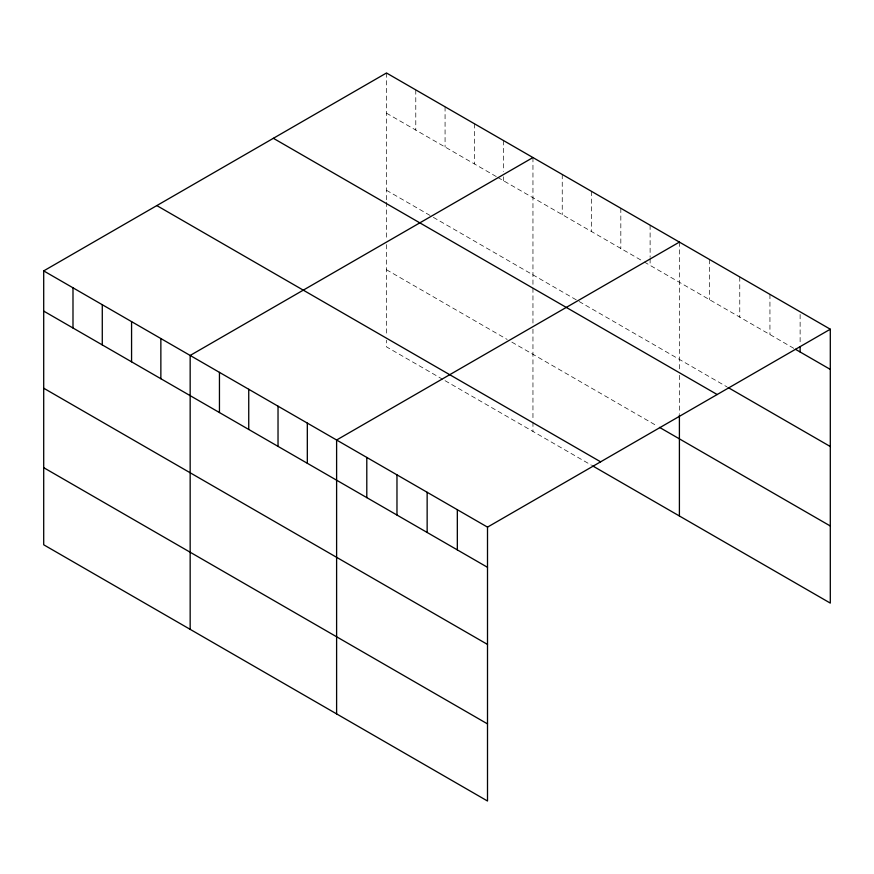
<?xml version="1.0" encoding="UTF-8"?>
<svg xmlns="http://www.w3.org/2000/svg" width="874" height="874" viewBox="0 0 874 874"><rect width="100%" height="100%" fill="white"/><g stroke="black" fill="none" stroke-linecap="round" stroke-linejoin="round"><path stroke-width="0.66" stroke-dasharray="4.37 3.28" d="M386.494 72.99L386.494 200.889M386.494 113.172L496.629 176.767M497.798 177.433L643.089 261.315M644.258 261.992L794.313 348.628M386.494 190.292L432.193 216.676M433.362 217.353L726.993 386.887M386.494 269.749L507.171 339.429M511.858 342.127L657.15 426.009M442.736 379.338L386.494 346.869L386.494 340.226M445.074 380.693L591.534 465.252M800.125 314.476L800.125 343.941M769.939 294.374L769.939 334.556M739.765 276.949L739.765 317.131M709.59 259.523L709.59 299.706M679.404 242.098L679.404 369.997M679.404 375.296L679.404 413.697M650.114 225.186L650.114 257.338M650.114 258.682L650.114 265.379M620.824 208.274L620.824 248.467M591.534 191.362L591.534 231.555M562.244 174.461L562.244 214.643M532.954 157.549L532.954 286.77M532.954 288.092L532.954 323.85M532.954 329.148L532.954 420.787M532.954 422.12L532.954 431.428M503.653 140.638L503.653 171.446M503.653 176.799L503.653 180.82M474.363 123.726L474.363 163.908M445.074 106.814L445.074 146.996M415.784 89.902L415.784 130.084M386.494 202.211L386.494 239.29M386.494 244.589L386.494 334.906"/><path stroke-width="1.31" d="M43.7 270.896L487.506 527.131L487.506 801.01L43.7 544.786L43.7 270.896L386.494 72.99L830.3 329.214L830.3 603.104L592.703 465.929M532.954 157.549L190.161 355.456L190.161 629.335M679.404 242.098L336.61 440.015L336.61 713.894M487.506 527.131L830.3 329.214M795.482 349.305L830.3 369.407M728.151 387.553L830.3 446.527M273.376 138.3L717.183 394.535M659.488 427.364L830.3 525.984M156.817 205.587L600.624 461.822M43.7 311.089L487.506 567.313M43.7 388.209L487.506 644.433M43.7 467.666L487.506 723.891M800.125 346.628L800.125 351.982M679.404 415.03L679.404 515.977M457.331 509.706L457.331 549.888M427.146 492.281L427.146 532.463M396.971 474.855L396.971 515.048M366.796 457.43L366.796 497.623M307.32 423.103L307.32 463.286M278.03 406.192L278.03 446.374M248.74 389.28L248.74 429.462M219.45 372.368L219.45 412.55M160.86 338.544L160.86 378.726M131.57 321.632L131.57 361.814M102.28 304.72L102.28 344.913M72.99 287.808L72.99 328.001"/></g></svg>
